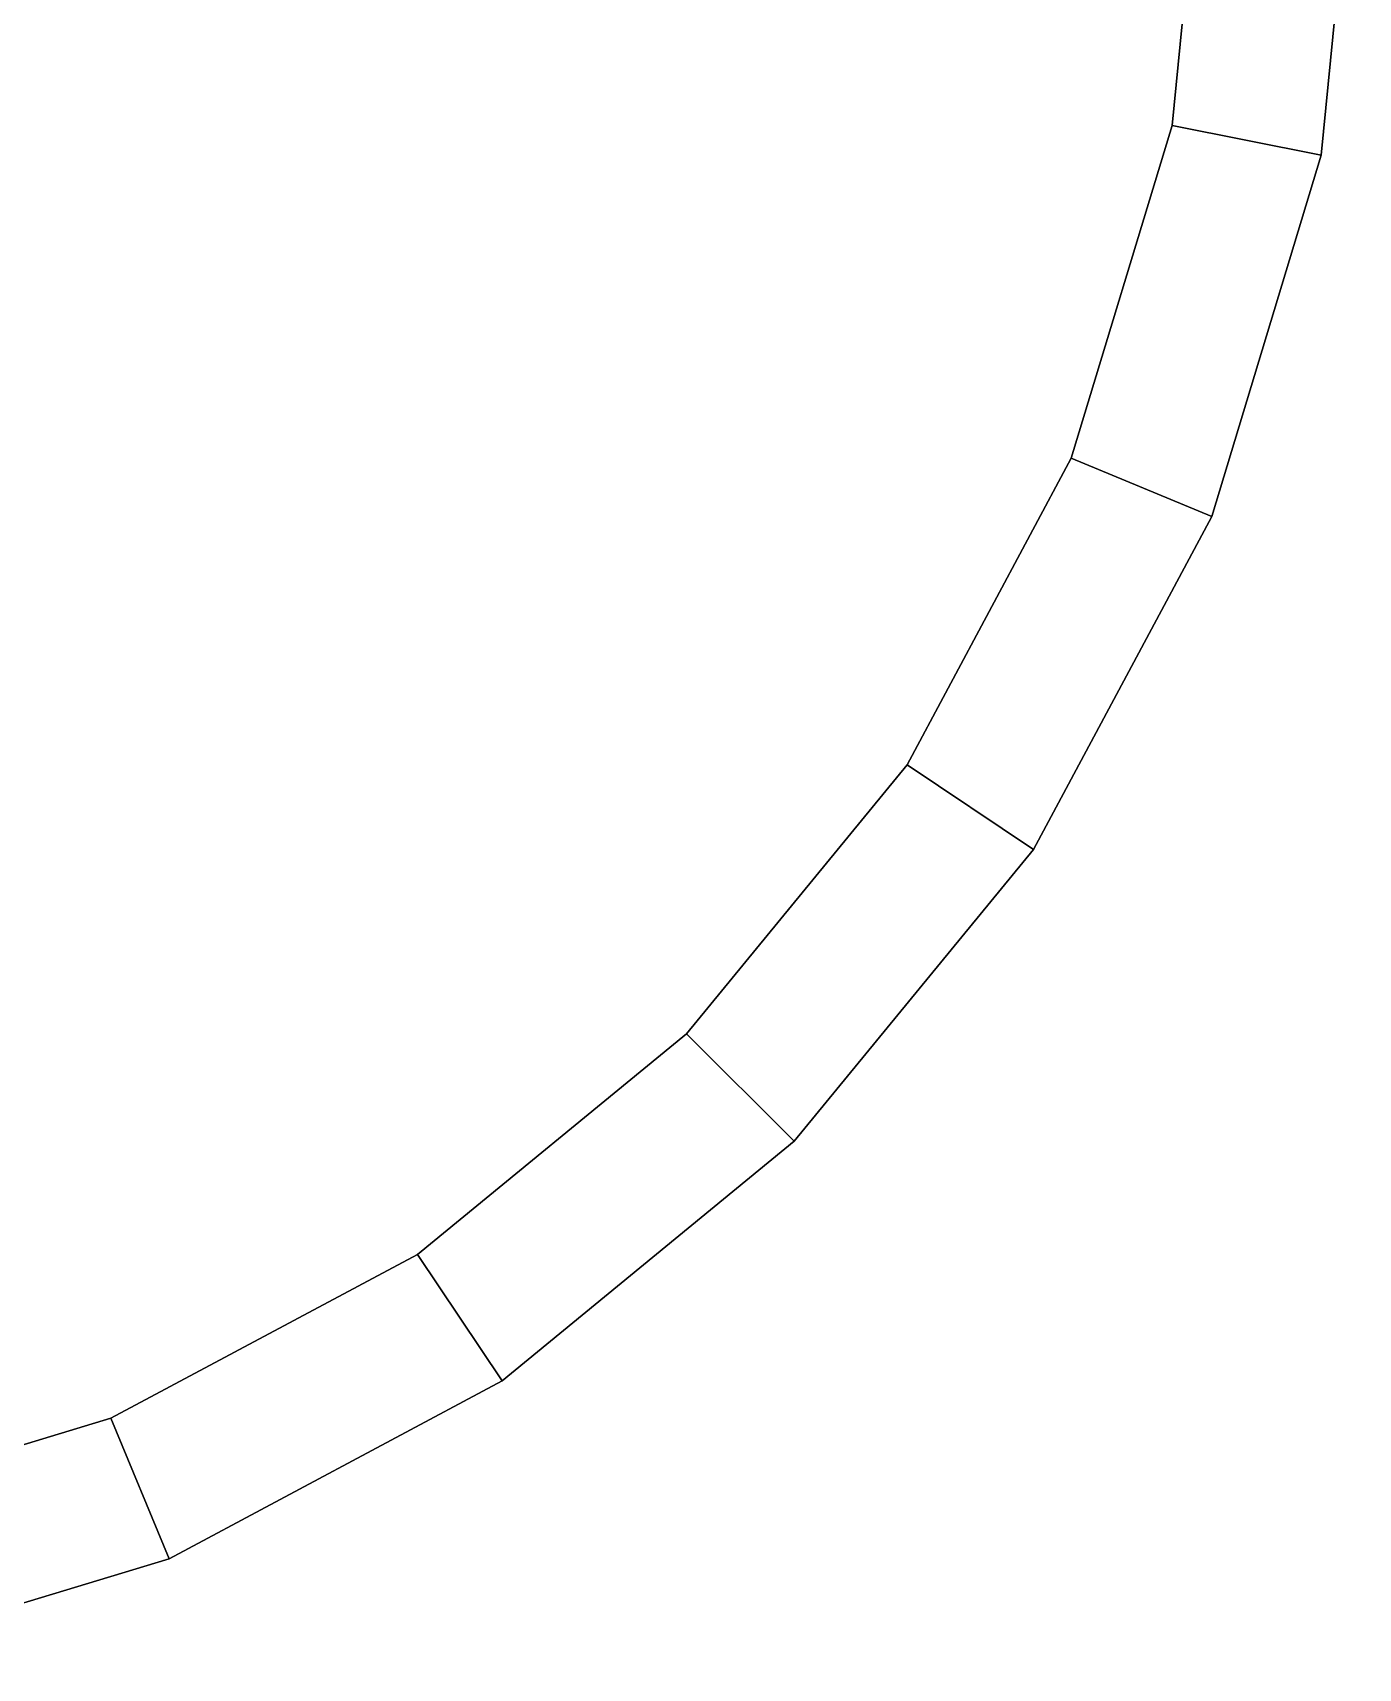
# Model space of a CAD drawing. Extents: x -65 to 400, y -475 to 105.
# Drawn here: x -25.89 to -12.82, y -50.45 to -34.32 of the extents above; entities that cross this region are included whole.
import ezdxf

# ---------------------------------------------------------------- set-up
doc = ezdxf.new("R2010")
doc.units = 0
doc.layers.add('DRONE_FRAME', color=8, linetype='CONTINUOUS')

msp = doc.modelspace()

# ---------------------------------------------------------------- linework, layer by layer
at = {"layer": 'DRONE_FRAME'}
for points in [[(-13.185, -35.527), (-12.82, -31.82), (-14.32, -31.82), (-14.656, -35.234)], [(-13.185, -35.527, 23), (-12.82, -31.82, 23), (-14.32, -31.82, 23), (-14.656, -35.234, 23)], [(-14.656, -35.234), (-14.32, -31.82), (-14.32, -31.82, 23), (-14.656, -35.234, 23)], [(-13.185, -35.527), (-12.82, -31.82), (-12.82, -31.82, 23), (-13.185, -35.527, 23)], [(-14.266, -39.091), (-13.185, -35.527), (-14.656, -35.234), (-15.652, -38.517)], [(-14.266, -39.091, 23), (-13.185, -35.527, 23), (-14.656, -35.234, 23), (-15.652, -38.517, 23)], [(-15.652, -38.517), (-14.656, -35.234), (-14.656, -35.234, 23), (-15.652, -38.517, 23)], [(-14.266, -39.091), (-13.185, -35.527), (-13.185, -35.527, 23), (-14.266, -39.091, 23)], [(-16.022, -42.376), (-14.266, -39.091), (-15.652, -38.517), (-17.269, -41.542)], [(-16.022, -42.376, 23), (-14.266, -39.091, 23), (-15.652, -38.517, 23), (-17.269, -41.542, 23)], [(-17.269, -41.542), (-15.652, -38.517), (-15.652, -38.517, 23), (-17.269, -41.542, 23)], [(-16.022, -42.376), (-14.266, -39.091), (-14.266, -39.091, 23), (-16.022, -42.376, 23)], [(-18.385, -45.255), (-16.022, -42.376), (-17.269, -41.542), (-19.446, -44.194)], [(-18.385, -45.255, 23), (-16.022, -42.376, 23), (-17.269, -41.542, 23), (-19.446, -44.194, 23)], [(-19.446, -44.194), (-17.269, -41.542), (-17.269, -41.542, 23), (-19.446, -44.194, 23)], [(-18.385, -45.255), (-16.022, -42.376), (-16.022, -42.376, 23), (-18.385, -45.255, 23)], [(-21.264, -47.618), (-18.385, -45.255), (-19.446, -44.194), (-22.098, -46.371)], [(-21.264, -47.618, 23), (-18.385, -45.255, 23), (-19.446, -44.194, 23), (-22.098, -46.371, 23)], [(-22.098, -46.371), (-19.446, -44.194), (-19.446, -44.194, 23), (-22.098, -46.371, 23)], [(-21.264, -47.618), (-18.385, -45.255), (-18.385, -45.255, 23), (-21.264, -47.618, 23)], [(-24.549, -49.374), (-21.264, -47.618), (-22.098, -46.371), (-25.123, -47.988)], [(-24.549, -49.374, 23), (-21.264, -47.618, 23), (-22.098, -46.371, 23), (-25.123, -47.988, 23)], [(-25.123, -47.988), (-22.098, -46.371), (-22.098, -46.371, 23), (-25.123, -47.988, 23)], [(-24.549, -49.374), (-21.264, -47.618), (-21.264, -47.618, 23), (-24.549, -49.374, 23)], [(-28.113, -50.455), (-24.549, -49.374), (-25.123, -47.988), (-28.406, -48.984)], [(-28.113, -50.455, 23), (-24.549, -49.374, 23), (-25.123, -47.988, 23), (-28.406, -48.984, 23)], [(-28.406, -48.984), (-25.123, -47.988), (-25.123, -47.988, 23), (-28.406, -48.984, 23)], [(-28.113, -50.455), (-24.549, -49.374), (-24.549, -49.374, 23), (-28.113, -50.455, 23)]]:
    msp.add_3dface(points, dxfattribs=at)

doc.saveas('drawing.dxf')
